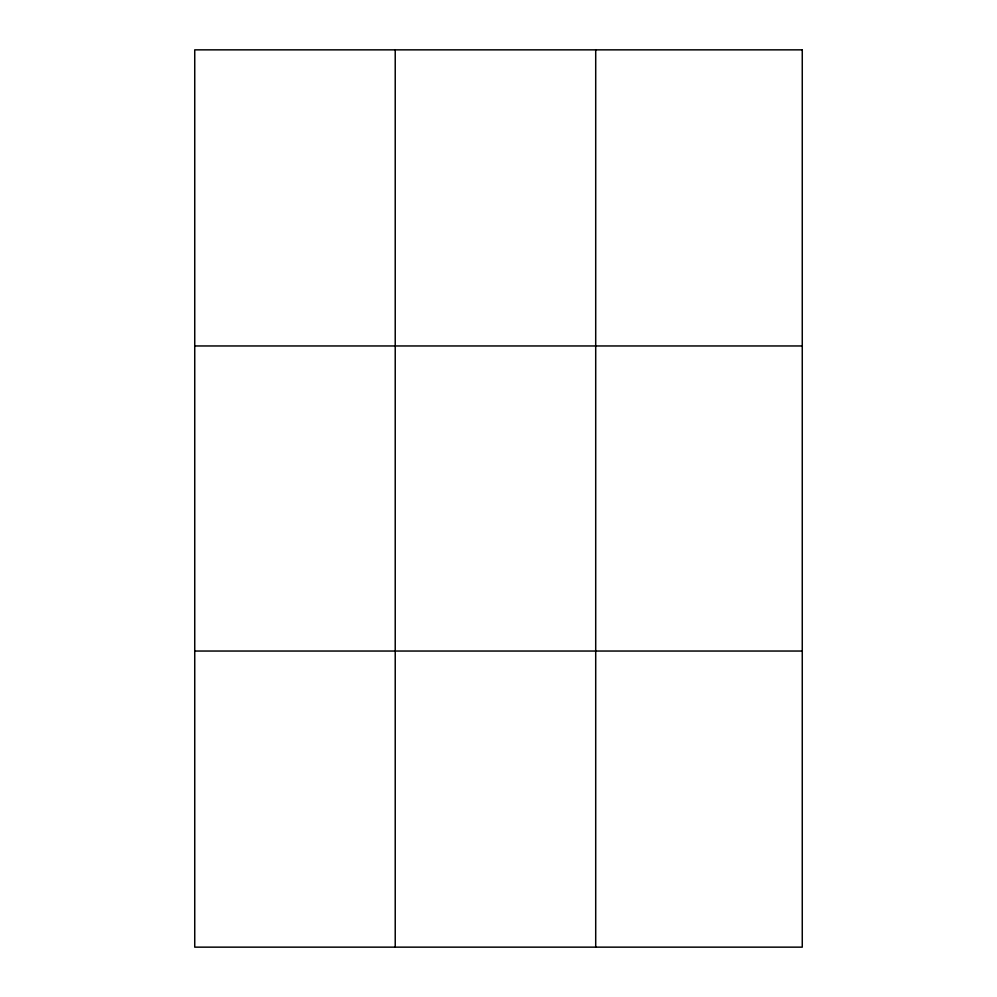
<?xml version="1.0" encoding="UTF-8"?>
<svg xmlns="http://www.w3.org/2000/svg" width="997" height="997" viewBox="0 0 997 997"><rect width="100%" height="100%" fill="white"/><g stroke="black" fill="none" stroke-linecap="round" stroke-linejoin="round"><path stroke-width="1.5" d="M395.223 49.85L395.223 947.15M595.707 49.85L595.707 947.15M194.739 345.959L802.261 345.959M194.739 651.041L802.261 651.041M802.261 49.85L802.261 947.15L194.739 947.15L194.739 49.85L802.261 49.85"/></g></svg>
